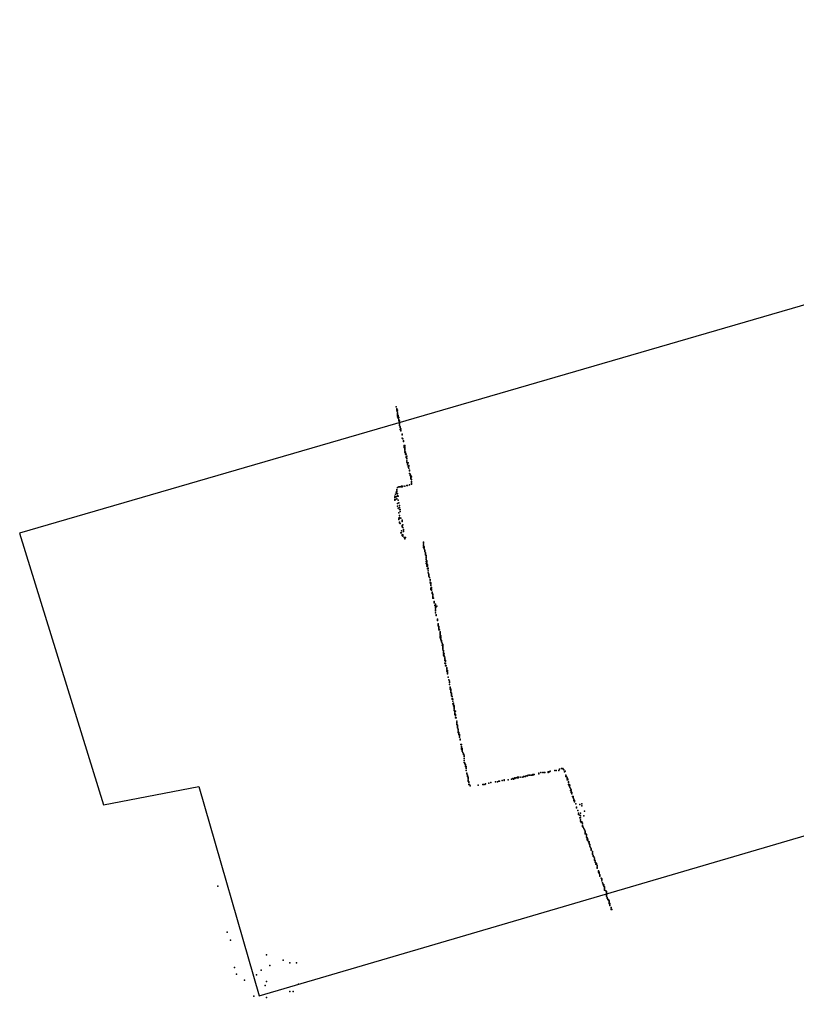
# Model space of a CAD drawing. Header units: metres. Extents: x -48 to 37.9, y -50 to 30.1.
# Drawn here: x -3.25 to 8.43, y -39.31 to -24.62 of the extents above; entities that cross this region are included whole.
import ezdxf

# ---------------------------------------------------------------- set-up
doc = ezdxf.new("R2010")
doc.units = ezdxf.units.M
doc.layers.add('NAVVIS-EMPRISE', color=5, linetype='Continuous')
doc.layers.add('NAVVIS-NUAGE-0', color=8, linetype='Continuous')

msp = doc.modelspace()

# ---------------------------------------------------------------- linework, layer by layer
at = {"layer": 'NAVVIS-EMPRISE'}
msp.add_lwpolyline([(18.817, -2.169), (25.303, -24.031), (-3.254, -32.34), (-1.994, -36.421), (-0.562, -36.143), (0.347, -39.29), (34.675, -29.215), (26.752, -1.463), (18.817, -2.169)], close=True, dxfattribs=at)
at = {"layer": 'NAVVIS-NUAGE-0'}
for p in [(2.406, -30.443), (2.406, -30.443), (2.406, -30.443), (2.406, -30.443), (2.416, -30.473), (2.416, -30.473), (2.416, -30.473), (2.416, -30.483), (2.416, -30.503), (2.426, -30.493), (2.426, -30.523), (2.426, -30.543), (2.426, -30.543), (2.426, -30.553), (2.426, -30.563), (2.426, -30.573), (2.426, -30.573), (2.426, -30.573), (2.426, -30.593), (2.436, -30.573), (2.436, -30.583), (2.436, -30.583), (2.436, -30.593), (2.436, -30.593), (2.436, -30.613), (2.446, -30.603), (2.446, -30.633), (2.446, -30.633), (2.446, -30.643), (2.446, -30.653), (2.446, -30.653), (2.456, -30.653), (2.456, -30.653), (2.456, -30.673), (2.456, -30.673), (2.456, -30.683), (2.456, -30.693), (2.456, -30.693), (2.456, -30.703), (2.456, -30.723), (2.466, -30.743), (2.466, -30.753), (2.466, -30.783), (2.476, -30.773), (2.476, -30.793), (2.476, -30.803), (2.476, -30.803), (2.496, -30.853), (2.496, -30.853), (2.496, -30.863), (2.496, -30.913), (2.506, -30.923), (2.516, -30.953), (2.516, -30.963), (2.526, -31.023), (2.526, -31.033), (2.526, -31.033), (2.526, -31.043), (2.526, -31.053), (2.536, -31.023), (2.536, -31.043), (2.536, -31.053), (2.536, -31.063), (2.536, -31.063), (2.536, -31.073), (2.536, -31.083), (2.536, -31.083), (2.536, -31.103), (2.536, -31.123), (2.536, -31.123), (2.546, -31.123), (2.546, -31.143), (2.546, -31.153), (2.546, -31.153), (2.556, -31.153), (2.556, -31.183), (2.556, -31.203), (2.566, -31.183), (2.566, -31.213), (2.566, -31.223), (2.566, -31.253), (2.566, -31.253), (2.566, -31.273), (2.576, -31.283), (2.586, -31.283), (2.576, -31.293), (2.576, -31.293), (2.576, -31.293), (2.576, -31.313), (2.586, -31.343), (2.596, -31.323), (2.596, -31.333), (2.596, -31.333), (2.596, -31.333), (2.596, -31.363), (2.596, -31.363), (2.596, -31.363), (2.606, -31.393), (2.606, -31.403), (2.606, -31.443), (2.616, -31.453), (2.616, -31.473), (2.616, -31.473), (2.626, -31.473), (2.626, -31.483), (2.626, -31.493), (2.626, -31.503), (2.626, -31.503), (2.626, -31.513), (2.626, -31.523), (2.636, -31.493), (2.636, -31.533), (2.636, -31.563), (2.636, -31.563), (2.636, -31.573), (2.406, -31.723), (2.416, -31.683), (2.416, -31.683), (2.416, -31.693), (2.416, -31.713), (2.426, -31.653), (2.426, -31.653), (2.426, -31.653), (2.446, -31.643), (2.456, -31.643), (2.466, -31.643), (2.486, -31.633), (2.486, -31.643), (2.496, -31.643), (2.496, -31.643), (2.506, -31.633), (2.536, -31.633), (2.566, -31.623), (2.566, -31.623), (2.576, -31.623), (2.606, -31.613), (2.606, -31.613), (2.636, -31.593), (2.636, -31.603), (2.386, -31.783), (2.386, -31.783), (2.386, -31.803), (2.386, -31.833), (2.386, -31.843), (2.396, -31.753), (2.396, -31.833), (2.406, -31.793), (2.416, -31.743), (2.416, -31.823), (2.426, -31.743), (2.426, -31.773), (2.426, -31.783), (2.436, -31.783), (2.436, -31.843), (2.426, -31.893), (2.426, -31.933), (2.436, -31.963), (2.446, -31.883), (2.456, -31.923), (2.456, -31.953), (2.456, -31.983), (2.466, -31.983), (2.466, -32.013), (2.446, -32.033), (2.446, -32.113), (2.446, -32.133), (2.456, -32.073), (2.456, -32.073), (2.456, -32.073), (2.456, -32.103), (2.456, -32.113), (2.456, -32.113), (2.456, -32.113), (2.476, -32.113), (2.496, -32.143), (2.496, -32.153), (2.496, -32.163), (2.456, -32.173), (2.456, -32.183), (2.456, -32.183), (2.466, -32.193), (2.486, -32.303), (2.496, -32.223), (2.496, -32.233), (2.496, -32.243), (2.506, -32.213), (2.506, -32.253), (2.506, -32.253), (2.516, -32.283), (2.516, -32.293), (2.516, -32.313), (2.476, -32.333), (2.486, -32.333), (2.496, -32.363), (2.496, -32.373), (2.506, -32.363), (2.506, -32.373), (2.506, -32.383), (2.526, -32.403), (2.536, -32.403), (2.536, -32.423), (2.546, -32.403), (2.816, -32.473), (2.816, -32.483), (2.816, -32.503), (2.816, -32.523), (2.816, -32.543), (2.816, -32.553), (2.826, -32.543), (2.826, -32.553), (2.826, -32.573), (2.836, -32.593), (2.836, -32.603), (2.836, -32.613), (2.846, -32.633), (2.846, -32.643), (2.846, -32.653), (2.846, -32.663), (2.856, -32.673), (2.856, -32.683), (2.856, -32.703), (2.856, -32.713), (2.856, -32.733), (2.866, -32.753), (2.856, -32.763), (2.856, -32.793), (2.866, -32.763), (2.866, -32.783), (2.866, -32.793), (2.866, -32.813), (2.866, -32.833), (2.876, -32.813), (2.876, -32.823), (2.876, -32.833), (2.876, -32.863), (2.876, -32.873), (2.886, -32.863), (2.886, -32.863), (2.886, -32.873), (2.886, -32.873), (2.886, -32.873), (2.886, -32.903), (2.886, -32.903), (2.886, -32.933), (2.886, -32.933), (2.896, -32.953), (2.896, -32.953), (2.896, -32.953), (2.896, -32.963), (2.896, -32.963), (2.896, -32.973), (2.896, -32.973), (2.896, -32.973), (2.896, -32.983), (2.906, -33.003), (2.906, -33.003), (2.916, -33.033), (2.916, -33.053), (2.916, -33.053), (2.916, -33.083), (2.926, -33.083), (2.926, -33.093), (2.926, -33.093), (2.926, -33.113), (2.926, -33.123), (2.926, -33.163), (2.926, -33.163), (2.926, -33.173), (2.926, -33.183), (2.936, -33.153), (2.936, -33.163), (2.936, -33.183), (2.936, -33.183), (2.936, -33.193), (2.936, -33.193), (2.946, -33.223), (2.946, -33.233), (2.946, -33.233), (2.946, -33.243), (2.956, -33.253), (2.956, -33.263), (2.956, -33.283), (2.956, -33.293), (2.956, -33.293), (2.956, -33.303), (2.956, -33.303), (2.956, -33.303), (2.956, -33.313), (2.956, -33.313), (2.966, -33.313), (2.976, -33.363), (2.976, -33.373), (2.976, -33.383), (2.986, -33.423), (2.986, -33.423), (2.996, -33.403), (2.996, -33.413), (2.996, -33.433), (2.996, -33.433), (2.996, -33.453), (2.996, -33.473), (3.006, -33.443), (3.016, -33.433), (2.996, -33.493), (2.996, -33.503), (2.996, -33.533), (2.996, -33.533), (3.006, -33.563), (3.006, -33.563), (3.006, -33.573), (3.026, -33.633), (3.026, -33.643), (3.026, -33.653), (3.036, -33.703), (3.036, -33.703), (3.036, -33.713), (3.036, -33.723), (3.036, -33.733), (3.046, -33.743), (3.046, -33.753), (3.046, -33.753), (3.046, -33.763), (3.046, -33.773), (3.046, -33.773), (3.046, -33.793), (3.056, -33.793), (3.056, -33.793), (3.066, -33.823), (3.066, -33.833), (3.066, -33.843), (3.066, -33.843), (3.066, -33.853), (3.066, -33.863), (3.066, -33.883), (3.066, -33.893), (3.066, -33.903), (3.066, -33.913), (3.076, -33.883), (3.076, -33.903), (3.076, -33.913), (3.076, -33.933), (3.076, -33.943), (3.086, -33.953), (3.086, -33.953), (3.086, -33.963), (3.086, -33.963), (3.086, -33.963), (3.086, -33.973), (3.096, -33.993), (3.096, -34.023), (3.106, -34.013), (3.106, -34.023), (3.106, -34.033), (3.106, -34.043), (3.106, -34.043), (3.106, -34.043), (3.106, -34.053), (3.106, -34.053), (3.106, -34.063), (3.106, -34.063), (3.106, -34.073), (3.106, -34.093), (3.106, -34.093), (3.116, -34.103), (3.116, -34.113), (3.116, -34.113), (3.116, -34.133), (3.116, -34.153), (3.116, -34.173), (3.126, -34.153), (3.126, -34.183), (3.126, -34.183), (3.126, -34.183), (3.126, -34.193), (3.136, -34.203), (3.136, -34.223), (3.136, -34.233), (3.136, -34.253), (3.136, -34.293), (3.146, -34.253), (3.146, -34.263), (3.146, -34.293), (3.146, -34.303), (3.146, -34.333), (3.156, -34.333), (3.156, -34.333), (3.166, -34.363), (3.166, -34.363), (3.166, -34.373), (3.166, -34.393), (3.166, -34.393), (3.166, -34.413), (3.176, -34.403), (3.176, -34.423), (3.176, -34.423), (3.176, -34.433), (3.176, -34.433), (3.176, -34.443), (3.176, -34.453), (3.186, -34.503), (3.196, -34.543), (3.206, -34.563), (3.206, -34.583), (3.206, -34.583), (3.206, -34.613), (3.216, -34.653), (3.216, -34.653), (3.216, -34.663), (3.216, -34.683), (3.216, -34.683), (3.216, -34.683), (3.226, -34.683), (3.226, -34.693), (3.226, -34.693), (3.226, -34.703), (3.226, -34.713), (3.226, -34.713), (3.226, -34.733), (3.236, -34.743), (3.236, -34.743), (3.236, -34.753), (3.236, -34.763), (3.236, -34.763), (3.236, -34.763), (3.236, -34.773), (3.236, -34.773), (3.236, -34.783), (3.246, -34.793), (3.246, -34.793), (3.246, -34.793), (3.246, -34.793), (3.246, -34.823), (3.246, -34.823), (3.246, -34.823), (3.246, -34.833), (3.246, -34.833), (3.256, -34.833), (3.256, -34.863), (3.256, -34.903), (3.266, -34.893), (3.266, -34.913), (3.266, -34.933), (3.276, -34.933), (3.276, -34.943), (3.276, -34.943), (3.276, -34.953), (3.276, -34.963), (3.276, -34.973), (3.276, -34.973), (3.276, -34.973), (3.276, -34.973), (3.276, -34.973), (3.276, -34.993), (3.276, -35.003), (3.286, -35.023), (3.286, -35.043), (3.286, -35.053), (3.286, -35.063), (3.286, -35.063), (3.296, -35.013), (3.296, -35.063), (3.296, -35.073), (3.296, -35.073), (3.296, -35.083), (3.296, -35.113), (3.306, -35.113), (3.316, -35.163), (3.316, -35.183), (3.316, -35.203), (3.316, -35.213), (3.316, -35.213), (3.326, -35.223), (3.326, -35.233), (3.326, -35.243), (3.326, -35.253), (3.326, -35.263), (3.336, -35.283), (3.336, -35.293), (3.336, -35.313), (3.336, -35.333), (3.346, -35.333), (3.346, -35.333), (3.346, -35.333), (3.346, -35.353), (3.346, -35.363), (3.356, -35.363), (3.356, -35.373), (3.356, -35.383), (3.356, -35.403), (3.366, -35.433), (3.366, -35.433), (3.366, -35.443), (3.376, -35.513), (3.376, -35.513), (3.386, -35.513), (3.386, -35.513), (3.386, -35.543), (3.386, -35.543), (3.386, -35.543), (3.386, -35.553), (3.386, -35.553), (3.386, -35.553), (3.386, -35.573), (3.386, -35.583), (3.396, -35.573), (3.396, -35.583), (3.396, -35.583), (3.396, -35.593), (3.396, -35.603), (3.396, -35.613), (3.406, -35.633), (3.406, -35.633), (3.416, -35.653), (3.416, -35.663), (3.426, -35.673), (3.426, -35.693), (3.426, -35.723), (3.426, -35.723), (3.426, -35.723), (3.426, -35.753), (3.426, -35.753), (3.426, -35.753), (3.426, -35.783), (3.436, -35.793), (3.436, -35.803), (3.446, -35.813), (3.446, -35.833), (3.446, -35.833), (3.446, -35.843), (3.456, -35.843), (3.456, -35.863), (3.456, -35.873), (3.456, -35.903), (3.466, -35.943), (3.466, -35.953), (3.466, -35.953), (3.476, -35.973), (3.476, -35.983), (4.356, -35.983), (4.356, -35.983), (4.376, -35.983), (4.386, -35.973), (4.406, -35.973), (4.416, -35.973), (4.436, -35.973), (4.456, -35.963), (4.456, -35.973), (4.466, -35.963), (4.476, -35.963), (4.476, -35.963), (4.546, -35.943), (4.546, -35.943), (4.546, -35.953), (4.576, -35.933), (4.606, -35.933), (4.606, -35.933), (4.606, -35.933), (4.606, -35.933), (4.606, -35.933), (4.626, -35.933), (4.636, -35.933), (4.686, -35.923), (4.686, -35.933), (4.696, -35.923), (4.696, -35.923), (4.706, -35.923), (4.706, -35.923), (4.716, -35.913), (4.786, -35.903), (4.786, -35.903), (4.806, -35.903), (4.846, -35.903), (4.856, -35.883), (4.886, -35.873), (4.906, -35.873), (4.916, -35.883), (4.926, -35.893), (4.936, -35.923), (4.946, -35.913), (4.956, -35.973), (4.956, -35.973), (4.956, -35.973), (3.476, -35.993), (3.486, -36.003), (3.486, -36.013), (3.486, -36.013), (3.486, -36.023), (3.486, -36.043), (3.486, -36.043), (3.486, -36.053), (3.486, -36.063), (3.496, -36.073), (3.496, -36.083), (3.496, -36.113), (3.506, -36.113), (3.506, -36.113), (3.516, -36.133), (3.516, -36.133), (3.636, -36.123), (3.636, -36.123), (3.706, -36.113), (3.716, -36.113), (3.736, -36.113), (3.746, -36.103), (3.796, -36.093), (3.826, -36.083), (3.896, -36.073), (3.926, -36.073), (3.946, -36.063), (3.956, -36.063), (3.956, -36.063), (3.996, -36.053), (4.026, -36.043), (4.026, -36.053), (4.086, -36.043), (4.136, -36.033), (4.156, -36.023), (4.166, -36.033), (4.176, -36.023), (4.186, -36.013), (4.186, -36.023), (4.206, -36.013), (4.226, -36.003), (4.226, -36.013), (4.236, -36.003), (4.236, -36.013), (4.246, -36.003), (4.276, -36.003), (4.306, -36.003), (4.306, -36.003), (4.316, -35.993), (4.336, -35.993), (4.336, -35.993), (4.346, -35.993), (4.956, -35.993), (4.966, -35.993), (4.976, -36.013), (4.976, -36.023), (4.976, -36.043), (4.986, -36.033), (4.986, -36.043), (4.996, -36.073), (4.996, -36.073), (4.996, -36.073), (4.996, -36.083), (4.996, -36.113), (5.006, -36.113), (5.006, -36.133), (5.016, -36.123), (5.016, -36.153), (5.026, -36.173), (5.026, -36.203), (5.036, -36.193), (5.036, -36.213), (5.036, -36.213), (5.036, -36.233), (5.046, -36.233), (5.046, -36.253), (5.056, -36.293), (5.066, -36.293), (5.066, -36.293), (5.066, -36.303), (5.066, -36.313), (5.066, -36.313), (5.076, -36.333), (5.076, -36.333), (5.076, -36.333), (5.076, -36.353), (5.086, -36.353), (5.086, -36.353), (5.086, -36.363), (5.086, -36.363), (5.086, -36.373), (5.106, -36.403), (5.166, -36.413), (5.196, -36.403), (5.116, -36.453), (5.116, -36.463), (5.136, -36.503), (5.136, -36.503), (5.146, -36.543), (5.146, -36.543), (5.146, -36.543), (5.146, -36.563), (5.166, -36.573), (5.176, -36.543), (5.196, -36.433), (5.236, -36.513), (5.166, -36.613), (5.176, -36.583), (5.176, -36.613), (5.176, -36.643), (5.176, -36.663), (5.186, -36.683), (5.196, -36.673), (5.196, -36.683), (5.206, -36.693), (5.206, -36.723), (5.226, -36.583), (5.206, -36.733), (5.206, -36.733), (5.206, -36.743), (5.216, -36.753), (5.226, -36.773), (5.226, -36.773), (5.236, -36.793), (5.236, -36.793), (5.236, -36.793), (5.246, -36.813), (5.246, -36.823), (5.246, -36.833), (5.246, -36.833), (5.246, -36.843), (5.246, -36.843), (5.246, -36.853), (5.256, -36.853), (5.266, -36.863), (5.266, -36.883), (5.266, -36.903), (5.276, -36.913), (5.276, -36.923), (5.276, -36.923), (5.276, -36.923), (5.276, -36.923), (5.276, -36.933), (5.276, -36.943), (5.276, -36.943), (5.286, -36.933), (5.286, -36.953), (5.296, -36.973), (5.296, -36.973), (5.306, -36.973), (5.306, -36.993), (5.306, -37.003), (5.306, -37.003), (5.316, -37.013), (5.316, -37.023), (5.316, -37.043), (5.326, -37.063), (5.336, -37.083), (5.336, -37.093), (5.336, -37.103), (5.356, -37.123), (5.356, -37.123), (5.356, -37.143), (5.356, -37.153), (5.356, -37.153), (5.356, -37.153), (5.356, -37.163), (5.356, -37.163), (5.366, -37.183), (5.366, -37.193), (5.366, -37.193), (5.376, -37.203), (5.376, -37.203), (5.376, -37.203), (5.386, -37.223), (5.386, -37.223), (5.386, -37.223), (5.386, -37.223), (5.386, -37.243), (5.386, -37.243), (5.386, -37.253), (5.386, -37.253), (5.396, -37.263), (5.396, -37.263), (5.396, -37.283), (5.396, -37.283), (5.406, -37.293), (5.406, -37.293), (5.416, -37.303), (5.406, -37.313), (5.416, -37.313), (5.426, -37.333), (5.426, -37.353), (5.426, -37.363), (5.426, -37.363), (5.426, -37.363), (5.426, -37.373), (5.426, -37.373), (5.426, -37.373), (5.446, -37.413), (5.446, -37.423), (5.446, -37.423), (5.446, -37.433), (5.456, -37.433), (5.456, -37.443), (5.456, -37.453), (5.466, -37.473), (5.466, -37.473), (5.466, -37.483), (5.466, -37.483), (5.466, -37.493), (5.486, -37.523), (5.486, -37.523), (5.496, -37.533), (5.496, -37.543), (5.496, -37.563), (5.496, -37.563), (5.506, -37.593), (-0.274, -37.643), (5.516, -37.613), (5.516, -37.623), (5.516, -37.623), (5.526, -37.623), (5.526, -37.643), (5.536, -37.653), (5.536, -37.663), (5.536, -37.673), (5.536, -37.683), (5.536, -37.683), (5.536, -37.693), (5.536, -37.703), (5.556, -37.713), (5.556, -37.713), (5.566, -37.723), (5.566, -37.733), (5.566, -37.743), (5.566, -37.773), (5.566, -37.783), (5.566, -37.793), (5.576, -37.813), (5.576, -37.813), (5.576, -37.823), (5.586, -37.843), (5.586, -37.843), (5.596, -37.843), (5.596, -37.853), (5.606, -37.863), (5.606, -37.863), (5.606, -37.863), (5.606, -37.873), (5.606, -37.883), (5.606, -37.883), (5.606, -37.893), (5.606, -37.893), (5.606, -37.903), (5.606, -37.903), (5.616, -37.903), (5.616, -37.923), (5.616, -37.933), (5.636, -37.963), (5.636, -37.983), (5.636, -37.983), (5.636, -37.983), (5.636, -37.993), (5.646, -37.993), (-0.134, -38.333), (-0.084, -38.453), (0.456, -38.673), (0.706, -38.753), (-0.024, -38.863), (0.376, -38.903), (0.506, -38.833), (0.806, -38.793), (0.906, -38.793), (0.006, -38.963), (0.126, -39.053), (0.306, -38.973), (0.456, -39.073), (0.436, -39.133), (0.936, -39.113), (0.266, -39.293), (0.456, -39.313), (0.806, -39.223), (0.856, -39.223)]:
    msp.add_point(p, dxfattribs=at)

doc.saveas('drawing.dxf')
